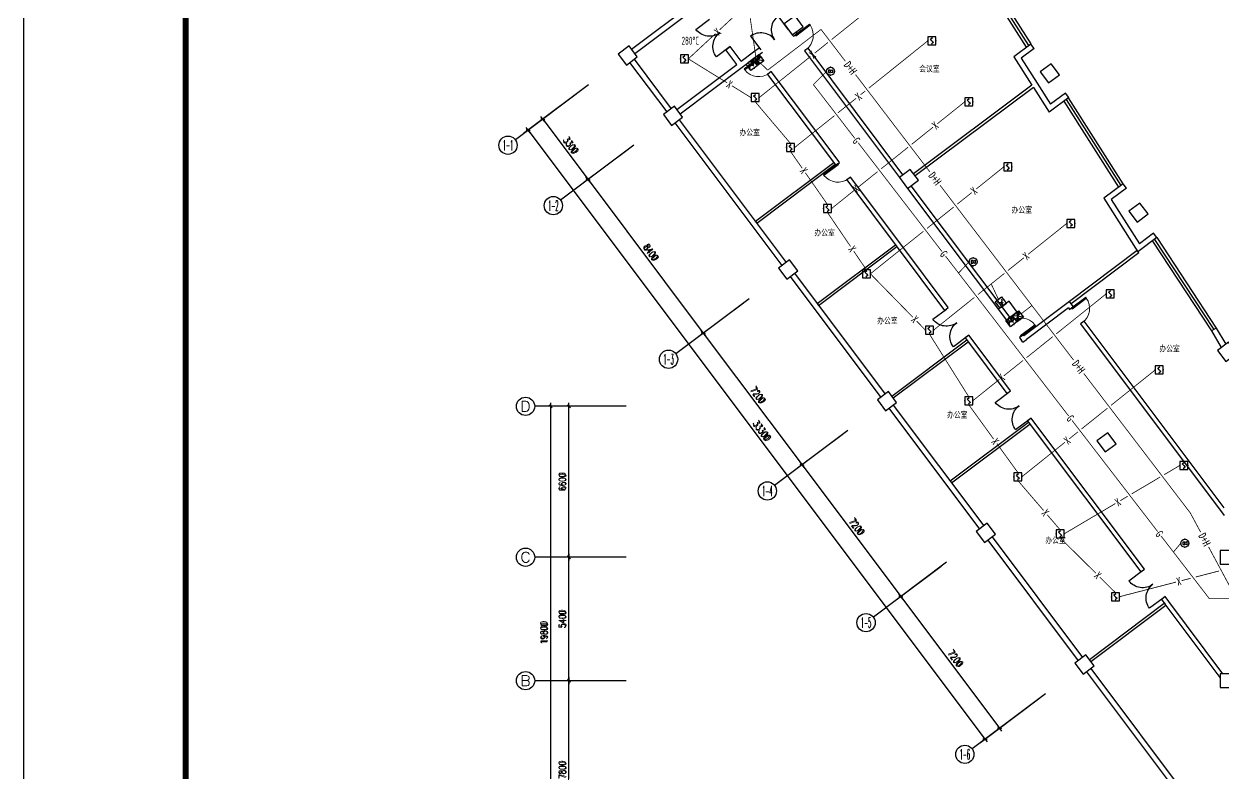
# Model space of a CAD drawing. Extents: x -149393 to 1177518, y -366685 to 296590.
# Drawn here: x 607049 to 659492, y -158265 to -125504 of the extents above; entities that cross this region are included whole.
import ezdxf
from ezdxf.enums import TextEntityAlignment as Align

# ---------------------------------------------------------------- set-up
doc = ezdxf.new("R2010")
doc.units = 0
doc.header["$LTSCALE"] = 1000
doc.header["$MEASUREMENT"] = 0
doc.linetypes.add('常规', pattern=[20, 10, 0, 10])
doc.layers.get('0').update_dxf_attribs({"linetype": 'CONTINUOUS'})
doc.layers.get('Defpoints').update_dxf_attribs({"linetype": 'CONTINUOUS'})
for name, color, linetype in [('AXIS', 3, 'CONTINUOUS'), ('AXIS_TEXT', 7, 'CONTINUOUS'), ('COLUMN', 9, 'CONTINUOUS'), ('EQUIP-消防', 3, 'CONTINUOUS'), ('PUB_TITLE', 253, 'CONTINUOUS'), ('SIG_TEXT', 7, 'CONTINUOUS'), ('TEL_TEXT', 7, 'CONTINUOUS'), ('TH_TEXT', 7, 'CONTINUOUS'), ('WALL', 9, 'CONTINUOUS'), ('WALL-MOVE', 6, 'CONTINUOUS'), ('WINDOW', 4, 'CONTINUOUS'), ('WIRE-消防', 3, '常规'), ('WIRE-消防电源', 2, 'TG_D')]:
    doc.layers.add(name, color=color, linetype=linetype)
doc.styles.add('_TCH_AXIS', font='COMPLEX', dxfattribs={"bigfont": 'GBCBIG'})
doc.styles.add('_TCH_DIM_T3', font='SIMPLEX', dxfattribs={"width": 0.705882, "bigfont": 'GBCBIG'})
doc.styles.add('_TEL_DIM', font='', dxfattribs={"width": 0.8, "height": 3.5})
doc.styles.add('COMPLEX', font='COMPLEX')
doc.styles.add('DIM_FONT', font='SIMPLEX.shx', dxfattribs={"width": 0.8})
doc.styles.get("Standard").update_dxf_attribs({"font": 'gbenor.shx', "bigfont": 'gbcbig.shx'})
doc.styles.add('TG_LINETYPE', font='SIMPLEX', dxfattribs={"width": 0.8, "height": 3, "bigfont": 'HZTXT'})
doc.styles.get('_TEL_DIM').set_extended_font_data('SimSun')
doc.linetypes.add('TG_D', pattern='A,2,-0.3,["D",TG_LINETYPE,S=0.1,R=0,X=-0.23,Y=-0.15],0', length=2.3)
doc.dimstyles.new('_TCH_ARCH&&100', dxfattribs={"dimtxt": 297.5, "dimasz": 100, "dimexe": 250, "dimexo": 300, "dimgap": 126.25, "dimtad": 1, "dimdec": 0, "dimzin": 0, "dimdsep": 46, "dimtxsty": '_TCH_DIM_T3', "dimblk": 'ARCHTICK', "dimcen": 0.09, "dimclrt": 7, "dimazin": 2, "dimtfac": 1, "dimtdec": 0, "dimtix": 1, "dimtmove": 2, "dimatfit": 3, "dimfxl": 1, "dimtolj": 1, "dimtzin": 0, "dimarcsym": 0})
doc.dimstyles.new('DIMN', dxfattribs={"dimtxt": 300, "dimasz": 1, "dimexe": 250, "dimexo": 300, "dimgap": 150, "dimtad": 1, "dimdec": 0, "dimdsep": 46, "dimtxsty": 'DIM_FONT', "dimblk": '_DIMX', "dimcen": 2.5, "dimclrt": 7, "dimadec": 0, "dimazin": 0, "dimtfac": 1, "dimtdec": 0, "dimtix": 1, "dimtmove": 2, "dimatfit": 3, "dimldrblk": '_DIMX', "dimfxl": 1, "dimtolj": 1, "dimarcsym": 0})

# ---------------------------------------------------------------- blocks, each defined once
blk = doc.blocks.new('$equip_U$00000103(cyc-PC)')
for p, q in [((0.5, 0.5), (-0.5, 0.5)), ((-0.5, 0.5), (-0.5, -0.5)), ((-0.2, 0.2), (0.05, 0.4)), ((0, 0), (-0.2, 0.2)), ((0, 0), (0.2, -0.2)), ((0.5, -0.5), (0.5, 0.5)), ((-0.5, -0.5), (0.5, -0.5)), ((0.2, -0.2), (-0.05, -0.4))]:
    blk.add_line(p, q)
for p in [(-0.5, 0), (0, 0.5), (0.5, 0), (0, -0.5)]:
    blk.add_point(p)
at = {"color": 7, "style": '_TEL_DIM', "flags": 1}
blk.add_attdef('A', text='', height=0.00002, dxfattribs=at).set_placement((0, 0), align=Align.MIDDLE_CENTER)
blk = doc.blocks.new('$equip_U$00000105(cyc-PC)')
for p, q in [((0.5, 1), (-0.5, 1)), ((-0.5, 1), (-0.5, 0)), ((-0.5, 0), (0.5, 0)), ((-0.17, 0.5), (-0.17, 0.15)), ((0.5, 0), (0.5, 1))]:
    blk.add_line(p, q)
for radius in [0.226, 0.113]:
    blk.add_circle((0.23, 0.36), radius)
blk.add_arc((-0.17, 0.8), 0.3, 180, 0)
for p in [(-0.5, 0.5), (0, 1), (0, 0), (0.5, 0.5)]:
    blk.add_point(p)
at = {"color": 7, "style": '_TEL_DIM', "flags": 1}
blk.add_attdef('A', text='', height=0.00002, dxfattribs=at).set_placement((0, 0), align=Align.MIDDLE_CENTER)
blk = doc.blocks.new('$equip_U$00000107(cyc-PC)')
for p, q in [((-0.5, 1), (-0.5, 0)), ((0.5, 1), (-0.5, 0)), ((0.5, 1), (-0.5, 1)), ((-0.5, 0), (0.5, 0)), ((-0.27, 0.87, 0), (-0.42, 0.87, 0)), ((-0.42, 0.87, 0), (-0.42, 0.57, 0)), ((-0.42, 0.57, 0), (-0.27, 0.57, 0)), ((-0.27, 0.82, 0), (-0.07, 0.92, 0)), ((-0.27, 0.57, 0), (-0.27, 0.87, 0)), ((-0.07, 0.52, 0), (-0.27, 0.62, 0)), ((-0.07, 0.92, 0), (-0.07, 0.52, 0)), ((0.11, 0.16), (0.34, 0.4)), ((0.11, 0.4), (0.34, 0.16)), ((0.5, 0), (0.5, 1))]:
    blk.add_line(p, q)
blk.add_circle((0.22, 0.28), 0.169)
for p in [(-0.5, 0.5), (0, 1), (0, 0), (0.5, 0.5)]:
    blk.add_point(p)
at = {"color": 7, "style": '_TEL_DIM', "flags": 1}
blk.add_attdef('A', text='', height=0.00002, dxfattribs=at).set_placement((0, 0), align=Align.MIDDLE_CENTER)
blk = doc.blocks.new('$equip$00001635')
for p, q in [((-0.01, -0.35, 0), (-0.26, -0.35, 0)), ((-0.26, -0.35, 0), (-0.26, -0.65, 0)), ((-0.26, -0.65, 0), (-0.01, -0.65, 0)), ((-0.01, -0.4, 0), (0.24, -0.3, 0)), ((-0.01, -0.65, 0), (-0.01, -0.35, 0)), ((0.24, -0.7, 0), (-0.01, -0.6, 0)), ((0.24, -0.3, 0), (0.24, -0.7, 0))]:
    blk.add_line(p, q)
blk.add_circle((0, -0.5), 0.5)
at = {"flags": 9}
blk.add_attdef('A', (0, 0), '', height=0.00002, dxfattribs=at)
blk.add_attdef('B', text='', height=0.4, dxfattribs=at).set_placement((0.85, -0.68), align=Align.MIDDLE_CENTER)
blk = doc.blocks.new('$equip_U$00000115(cyc-PC)')
for p in [(0.01, 0.5, 0), (-0.49, 0, 0), (0.01, -0.5, 0), (0.51, 0, 0)]:
    blk.add_point(p)
blk.add_blockref('$equip$00001635', (0.01, 0.5, 0))
at = {"color": 7, "style": '_TEL_DIM', "flags": 1}
blk.add_attdef('A', text='', height=0.00002, dxfattribs=at).set_placement((0, 0), align=Align.MIDDLE_CENTER)
blk = doc.blocks.new('$equip_U$00000302(cyc-PC)')
for p, q in [((0.5, 0.5), (-0.5, 0.5)), ((-0.5, 0.5), (-0.5, -0.5)), ((0, 0), (0, -0.35)), ((0.5, -0.5), (0.5, 0.5)), ((-0.5, -0.5), (0.5, -0.5)), ((-0.22, -0.17), (0.22, -0.17))]:
    blk.add_line(p, q)
blk.add_arc((0, 0.3), 0.3, 180, 0)
for p in [(-0.5, 0), (0, 0.5), (0.5, 0), (0, -0.5)]:
    blk.add_point(p)
at = {"color": 7, "style": '_TEL_DIM', "flags": 1}
blk.add_attdef('A', text='', height=0.00002, dxfattribs=at).set_placement((0, 0), align=Align.MIDDLE_CENTER)
blk = doc.blocks.new('_DIMX')
blk.add_line((-150, 0), (150, 0))
at = {"const_width": 50}
blk.add_lwpolyline([(-70, -70), (70, 70)], dxfattribs=at)
blk = doc.blocks.new('_ArchTick')
at = {"color": 0, "linetype": 'ByBlock', "const_width": 0.4}
blk.add_lwpolyline([(-0.5, -0.5), (0.5, 0.5)], dxfattribs=at)
blk = doc.blocks.new('*D1195')
at = {"layer": 'AXIS', "color": 0, "lineweight": -2, "transparency": 16777216}
for p, q in [((638521, -137708), (636561, -139178)), ((636761, -139028), (641081, -144788)), ((642841, -143468), (640881, -144938))]:
    blk.add_line(p, q, dxfattribs=at)
at = {"layer": 'Defpoints', "color": 0, "transparency": 16777216}
for p in [(638761, -137528), (643081, -143288), (641081, -144788)]:
    blk.add_point(p, dxfattribs=at)
at = {"layer": 'AXIS', "color": 0, "lineweight": -2, "transparency": 16777216, "xscale": 100, "yscale": 100, "zscale": 100}
for p, rotation in [((636761, -139028), 126.8700000000002), ((641081, -144788), 306.8700000000002)]:
    blk.add_blockref('_ArchTick', p, dxfattribs=dict(at, rotation=rotation))
at = {"layer": 'AXIS', "color": 7, "transparency": 16777216, "insert": (639141, -141743), "char_height": 297.5, "attachment_point": 5, "rotation": 306.87, "style": '_TCH_DIM_T3'}
blk.add_mtext('\\A1;7200', dxfattribs=at)
blk = doc.blocks.new('*D1196')
at = {"layer": 'AXIS', "color": 0, "lineweight": -2, "transparency": 16777216}
for p, q in [((647161, -149228), (645201, -150698)), ((645401, -150548), (649721, -156308)), ((651481, -154988), (649521, -156458))]:
    blk.add_line(p, q, dxfattribs=at)
at = {"layer": 'Defpoints', "color": 0, "transparency": 16777216}
for p in [(647401, -149048), (651721, -154808), (649721, -156308)]:
    blk.add_point(p, dxfattribs=at)
at = {"layer": 'AXIS', "color": 0, "lineweight": -2, "transparency": 16777216, "xscale": 100, "yscale": 100, "zscale": 100}
for p, rotation in [((645401, -150548), 126.870000000002), ((649721, -156308), 306.870000000002)]:
    blk.add_blockref('_ArchTick', p, dxfattribs=dict(at, rotation=rotation))
at = {"layer": 'AXIS', "color": 7, "transparency": 16777216, "insert": (647781, -153263), "char_height": 297.5, "attachment_point": 5, "rotation": 306.87, "style": '_TCH_DIM_T3'}
blk.add_mtext('\\A1;7200', dxfattribs=at)
blk = doc.blocks.new('*D1197')
at = {"layer": 'AXIS', "color": 0, "lineweight": -2, "transparency": 16777216}
for p, q in [((631501, -128348), (628901, -130298)), ((629101, -130148), (649081, -156788)), ((651481, -154988), (648881, -156938))]:
    blk.add_line(p, q, dxfattribs=at)
at = {"layer": 'Defpoints', "color": 0, "transparency": 16777216}
for p in [(631741, -128168), (651721, -154808), (649081, -156788)]:
    blk.add_point(p, dxfattribs=at)
at = {"layer": 'AXIS', "color": 0, "lineweight": -2, "transparency": 16777216, "xscale": 100, "yscale": 100, "zscale": 100}
for p, rotation in [((629101, -130148), 126.870000000001), ((649081, -156788), 306.870000000001)]:
    blk.add_blockref('_ArchTick', p, dxfattribs=dict(at, rotation=rotation))
at = {"layer": 'AXIS', "color": 7, "transparency": 16777216, "insert": (639311, -143303), "char_height": 297.5, "attachment_point": 5, "rotation": 306.87, "style": '_TCH_DIM_T3'}
blk.add_mtext('\\A1;33300', dxfattribs=at)
blk = doc.blocks.new('*D1198')
at = {"layer": 'AXIS', "color": 0, "lineweight": -2, "transparency": 16777216}
for p, q in [((642841, -143468), (640881, -144938)), ((641081, -144788), (645401, -150548)), ((647161, -149228), (645201, -150698))]:
    blk.add_line(p, q, dxfattribs=at)
at = {"layer": 'Defpoints', "color": 0, "transparency": 16777216}
for p in [(643081, -143288), (647401, -149048), (645401, -150548)]:
    blk.add_point(p, dxfattribs=at)
at = {"layer": 'AXIS', "color": 0, "lineweight": -2, "transparency": 16777216, "xscale": 100, "yscale": 100, "zscale": 100}
for p, rotation in [((641081, -144788), 126.8700000000002), ((645401, -150548), 306.8700000000002)]:
    blk.add_blockref('_ArchTick', p, dxfattribs=dict(at, rotation=rotation))
at = {"layer": 'AXIS', "color": 7, "transparency": 16777216, "insert": (643461, -147503), "char_height": 297.5, "attachment_point": 5, "rotation": 306.87, "style": '_TCH_DIM_T3'}
blk.add_mtext('\\A1;7200', dxfattribs=at)
blk = doc.blocks.new('*D1199')
at = {"layer": 'AXIS', "color": 0, "lineweight": -2, "transparency": 16777216}
for p, q in [((633481, -130988), (631521, -132458)), ((631721, -132308), (636761, -139028)), ((638521, -137708), (636561, -139178))]:
    blk.add_line(p, q, dxfattribs=at)
at = {"layer": 'Defpoints', "color": 0, "transparency": 16777216}
for p in [(633721, -130808), (638761, -137528), (636761, -139028)]:
    blk.add_point(p, dxfattribs=at)
at = {"layer": 'AXIS', "color": 0, "lineweight": -2, "transparency": 16777216, "xscale": 100, "yscale": 100, "zscale": 100}
for p, rotation in [((631721, -132308), 126.8700000000009), ((636761, -139028), 306.8700000000009)]:
    blk.add_blockref('_ArchTick', p, dxfattribs=dict(at, rotation=rotation))
at = {"layer": 'AXIS', "color": 7, "transparency": 16777216, "insert": (634461, -135503), "char_height": 297.5, "attachment_point": 5, "rotation": 306.87, "style": '_TCH_DIM_T3'}
blk.add_mtext('\\A1;8400', dxfattribs=at)
blk = doc.blocks.new('*D1200')
at = {"layer": 'AXIS', "color": 0, "lineweight": -2, "transparency": 16777216}
for p, q in [((631501, -128348), (629541, -129818)), ((629741, -129668), (631721, -132308)), ((633481, -130988), (631521, -132458))]:
    blk.add_line(p, q, dxfattribs=at)
at = {"layer": 'Defpoints', "color": 0, "transparency": 16777216}
for p in [(631741, -128168), (633721, -130808), (631721, -132308)]:
    blk.add_point(p, dxfattribs=at)
at = {"layer": 'AXIS', "color": 0, "lineweight": -2, "transparency": 16777216, "xscale": 100, "yscale": 100, "zscale": 100}
for p, rotation in [((629741, -129668), 126.8700000000016), ((631721, -132308), 306.8700000000015)]:
    blk.add_blockref('_ArchTick', p, dxfattribs=dict(at, rotation=rotation))
at = {"layer": 'AXIS', "color": 7, "transparency": 16777216, "insert": (630951, -130823), "char_height": 297.5, "attachment_point": 5, "rotation": 306.87, "style": '_TCH_DIM_T3'}
blk.add_mtext('\\A1;3300', dxfattribs=at)
blk = doc.blocks.new('*D1206')
at = {"layer": 'AXIS', "color": 0, "lineweight": -2, "transparency": 16777216}
for p, q in [((633086, -154227), (630636, -154227)), ((630886, -162027), (630886, -154227)), ((633086, -162027), (630636, -162027))]:
    blk.add_line(p, q, dxfattribs=at)
at = {"layer": 'Defpoints', "color": 0, "transparency": 16777216}
for p in [(630886, -154227), (633386, -154227), (633386, -162027)]:
    blk.add_point(p, dxfattribs=at)
at = {"layer": 'AXIS', "color": 0, "lineweight": -2, "transparency": 16777216, "xscale": 100, "yscale": 100, "zscale": 100}
for p, rotation in [((630886, -154227), 90), ((630886, -162027), 270)]:
    blk.add_blockref('_ArchTick', p, dxfattribs=dict(at, rotation=rotation))
at = {"layer": 'AXIS', "color": 7, "transparency": 16777216, "insert": (630611, -158127), "char_height": 297.5, "attachment_point": 5, "rotation": 90, "style": '_TCH_DIM_T3'}
blk.add_mtext('\\A1;7800', dxfattribs=at)
blk = doc.blocks.new('*D1207')
at = {"layer": 'AXIS', "color": 0, "lineweight": -2, "transparency": 16777216}
for p, q in [((632786, -142227), (629836, -142227)), ((630086, -162027), (630086, -142227)), ((632786, -162027), (629836, -162027))]:
    blk.add_line(p, q, dxfattribs=at)
at = {"layer": 'Defpoints', "color": 0, "transparency": 16777216}
for p in [(630086, -142227), (633086, -142227), (633086, -162027)]:
    blk.add_point(p, dxfattribs=at)
at = {"layer": 'AXIS', "color": 0, "lineweight": -2, "transparency": 16777216, "xscale": 100, "yscale": 100, "zscale": 100}
for p, rotation in [((630086, -142227), 90), ((630086, -162027), 270)]:
    blk.add_blockref('_ArchTick', p, dxfattribs=dict(at, rotation=rotation))
at = {"layer": 'AXIS', "color": 7, "transparency": 16777216, "insert": (629811, -152127), "char_height": 297.5, "attachment_point": 5, "rotation": 90, "style": '_TCH_DIM_T3'}
blk.add_mtext('\\A1;19800', dxfattribs=at)
blk = doc.blocks.new('*D1208')
at = {"layer": 'AXIS', "color": 0, "lineweight": -2, "transparency": 16777216}
for p, q in [((633086, -148827), (630636, -148827)), ((630886, -154227), (630886, -148827)), ((633086, -154227), (630636, -154227))]:
    blk.add_line(p, q, dxfattribs=at)
at = {"layer": 'Defpoints', "color": 0, "transparency": 16777216}
for p in [(630886, -148827), (633386, -148827), (633386, -154227)]:
    blk.add_point(p, dxfattribs=at)
at = {"layer": 'AXIS', "color": 0, "lineweight": -2, "transparency": 16777216, "xscale": 100, "yscale": 100, "zscale": 100}
for p, rotation in [((630886, -148827), 90), ((630886, -154227), 270)]:
    blk.add_blockref('_ArchTick', p, dxfattribs=dict(at, rotation=rotation))
at = {"layer": 'AXIS', "color": 7, "transparency": 16777216, "insert": (630611, -151527), "char_height": 297.5, "attachment_point": 5, "rotation": 90, "style": '_TCH_DIM_T3'}
blk.add_mtext('\\A1;5400', dxfattribs=at)
blk = doc.blocks.new('*D1209')
at = {"layer": 'AXIS', "color": 0, "lineweight": -2, "transparency": 16777216}
for p, q in [((633086, -142227), (630636, -142227)), ((630886, -148827), (630886, -142227)), ((633086, -148827), (630636, -148827))]:
    blk.add_line(p, q, dxfattribs=at)
at = {"layer": 'Defpoints', "color": 0, "transparency": 16777216}
for p in [(630886, -142227), (633386, -142227), (633386, -148827)]:
    blk.add_point(p, dxfattribs=at)
at = {"layer": 'AXIS', "color": 0, "lineweight": -2, "transparency": 16777216, "xscale": 100, "yscale": 100, "zscale": 100}
for p, rotation in [((630886, -142227), 90), ((630886, -148827), 270)]:
    blk.add_blockref('_ArchTick', p, dxfattribs=dict(at, rotation=rotation))
at = {"layer": 'AXIS', "color": 7, "transparency": 16777216, "insert": (630611, -145527), "char_height": 297.5, "attachment_point": 5, "rotation": 90, "style": '_TCH_DIM_T3'}
blk.add_mtext('\\A1;6600', dxfattribs=at)
blk = doc.blocks.new('_FZHK')
blk.add_lwpolyline([(-0.5, -0.5), (0.5, -0.5), (0.5, 0.5), (-0.5, 0.5)], close=True)
blk = doc.blocks.new('_AXISO')
blk.add_circle((0, 0), 0.5)
at = {"layer": 'AXIS_TEXT', "style": 'COMPLEX', "width": 1.041667}
blk.add_attdef('A', text='', height=0.56, dxfattribs=at).set_placement((-0.25, -0.28), (0.25, -0.28), align=Align.FIT)
blk = doc.blocks.new('$DorLib2D$00000001')
for p, q in [((0.45, 0.975), (0.5, 0.975)), ((0.45, 0), (0.45, 0.975)), ((0.5, 0), (0.5, 0.975)), ((0.5, 0), (0.45, 0))]:
    blk.add_line(p, q)
at = {"lineweight": 13}
blk.add_arc((0.475, 0), 0.975, 91.46928, 180, dxfattribs=at)

msp = doc.modelspace()

# ---------------------------------------------------------------- linework, layer by layer
at = {"color": 59}
for p, q in [((650999.2, -126446.9), (647949.8, -121654.5)), ((651095.5, -126374.7), (648051, -121590.1)), ((650902.9, -126519.1), (647848.5, -121718.9)), ((654937.3, -132635.1), (652543.7, -128874.3)), ((655034.3, -132563.9), (652640.6, -128803.1)), ((655124.3, -132497.7), (652737.5, -128731.8)), ((656401.1, -134997.2), (658991.2, -138927.1)), ((656497.6, -134925.7), (659094.7, -138866)), ((656599.5, -134850.1), (659193, -138807.9))]:
    msp.add_line(p, q, dxfattribs=at)
at = {"layer": 'AXIS'}
for p, q in [((631740.6, -128167.8), (628540.6, -130567.8)), ((633720.6, -130807.8), (630520.6, -133207.8)), ((633720.6, -130807.8), (630520.6, -133207.8)), ((638760.6, -137527.8), (635560.6, -139927.8)), ((633385.8, -142226.7), (629385.8, -142226.7)), ((643080.6, -143287.8), (639880.6, -145687.8)), ((633385.8, -148826.7), (629385.8, -148826.7)), ((633385.8, -148826.7), (629385.8, -148826.7)), ((647400.6, -149047.7), (644200.7, -151447.8)), ((633385.8, -154226.7), (629385.8, -154226.7)), ((633385.8, -154226.7), (629385.8, -154226.7)), ((651720.7, -154807.7), (648520.7, -157207.7))]:
    msp.add_line(p, q, dxfattribs=at)
for centre in [(628220.6, -130807.8), (630200.6, -133447.8), (635240.6, -140167.8), (628985.8, -142226.7), (639560.6, -145927.8), (628985.8, -148826.7), (628985.8, -154226.7)]:
    msp.add_circle(centre, 400, dxfattribs=at)
at = {"layer": 'PUB_TITLE'}
msp.add_lwpolyline([(607049.5, -102676.1), (725849.5, -102676.1), (725849.5, -186684.6), (607049.5, -186684.6)], close=True, dxfattribs=at)
at = {"layer": 'PUB_TITLE', "const_width": 270.7}
msp.add_lwpolyline([(614120.9, -104090.4), (724435.2, -104090.4), (724435.2, -185270.4), (614120.9, -185270.4), (614120.9, -104090.4)], close=True, dxfattribs=at)
at = {"layer": 'WALL', "color": 59}
for p, q in [((633623.1, -126605.9), (636339.9, -124568.3)), ((633767.1, -126797.9), (636387.9, -124832.3)), ((651088.1, -126380.2), (650345, -126937.5)), ((651232.1, -126572.2), (651088.1, -126380.2)), ((637740, -126635.1), (637932, -126491.1)), ((638223.9, -127280.3), (637740, -126635.1)), ((638415.9, -127136.3), (637932, -126491.1)), ((638415.9, -127136.3), (638963.1, -126725.9)), ((638963.1, -126725.9), (639203.1, -126545.9)), ((639107.1, -126917.9), (639347.1, -126737.9)), ((651232.1, -126572.2), (650666.8, -126996.2)), ((633539.1, -127193.9), (635159.1, -129353.9)), ((633731.1, -127049.9), (635351.1, -129209.9)), ((635603.1, -129245.9), (638223.9, -127280.3)), ((635747.1, -129437.9), (638463.9, -127400.3)), ((638463.9, -127400.3), (639107.1, -126917.9)), ((650345, -126937.5), (651131.9, -128174.3)), ((650666.8, -126996.2), (651361.7, -128088.4)), ((651131.9, -128174.3), (645959.1, -132053.9)), ((651196.5, -128275.8), (646031.1, -132149.9)), ((651196.5, -128275.8), (651885.2, -129358.1)), ((651361.7, -128088.4), (651949.9, -129012.8)), ((652744, -128727.1), (651885.2, -129358.1)), ((652601.9, -128533.7), (651949.9, -129012.8)), ((652744, -128727.1), (652601.9, -128533.7)), ((635519.1, -129833.9), (640199.2, -136073.9)), ((635711.1, -129689.9), (640391.2, -135929.9)), ((655124.3, -132497.7), (654278.4, -133119.3)), ((655266.4, -132691.1), (655124.3, -132497.7)), ((654278.4, -133119.3), (655770.7, -135464.6)), ((655266.4, -132691.1), (654601.3, -133179.8)), ((654601.3, -133179.8), (655834.8, -135118.3)), ((656456.6, -134657.3), (655834.8, -135118.3)), ((656599.5, -134850.1), (656456.6, -134657.3)), ((656599.5, -134850.1), (655770.7, -135464.6)), ((655734.6, -135416.6), (652775.1, -137641.9)), ((655806.7, -135512.5), (652847.2, -137737.8)), ((655806.7, -135512.5), (655734.6, -135416.6)), ((640559.2, -136553.9), (644519.2, -141833.9)), ((640751.2, -136409.9), (644711.2, -141689.9)), ((652847.2, -137737.8), (652775.1, -137641.9)), ((659193, -138807.9), (658986.4, -138930)), ((658986.4, -138930), (659417.7, -139659.9)), ((659193, -138807.9), (659610.8, -139515.1)), ((644879.2, -142313.9), (648839.2, -147593.8)), ((645071.2, -142169.9), (649031.2, -147449.8)), ((649199.2, -148073.8), (653159.2, -153353.8)), ((649391.2, -147929.8), (653351.2, -153209.8)), ((653519.2, -153833.8), (657908.9, -159686.7)), ((653711.2, -153689.8), (658118.9, -159566.7))]:
    msp.add_line(p, q, dxfattribs=at)
at = {"layer": 'WALL'}
for p, q in [((640861.9, -125924.2), (640815.1, -125861.9)), ((640655.1, -125981.9), (640701.9, -126044.2)), ((640701.9, -126044.2), (640861.9, -125924.2)), ((639255.6, -126949.2), (639187.1, -126857.9)), ((641341.9, -126564.2), (641181.9, -126684.2)), ((641181.9, -126684.2), (645335.1, -132221.9)), ((645495.1, -132101.9), (641341.9, -126564.2)), ((639027.1, -126977.9), (639095.6, -127069.2)), ((639095.6, -127069.2), (639255.6, -126949.2)), ((639735.6, -127589.2), (639575.6, -127709.2)), ((639575.6, -127709.2), (642495.1, -131601.9)), ((642655.1, -131481.9), (639735.6, -127589.2)), ((642495.1, -131601.9), (642559.3, -131687.4)), ((642559.3, -131687.4), (642719.3, -131567.4)), ((642719.3, -131567.4), (642655.1, -131481.9)), ((643199.3, -132207.4), (643039.3, -132327.4)), ((643039.3, -132327.4), (645195.2, -135201.9)), ((645355.2, -135081.9), (643199.3, -132207.4)), ((650265.4, -138462.1), (645855.1, -132581.9)), ((645695.1, -132701.9), (650105.4, -138582.1)), ((645195.2, -135201.9), (647317, -138030.9)), ((647477, -137910.9), (645355.2, -135081.9)), ((647317, -138030.9), (647477, -137910.9)), ((652775.2, -137641.8), (650775.2, -139141.8)), ((652735.2, -137921.8), (650895.2, -139301.8)), ((652735.2, -137921.8), (652783.2, -137985.8)), ((652943.2, -137865.8), (652775.2, -137641.8)), ((652783.2, -137985.8), (652943.2, -137865.8)), ((650105.4, -138582.1), (650265.4, -138462.1)), ((653423.2, -138505.8), (653263.2, -138625.8)), ((653263.2, -138625.8), (659543.9, -147000.1)), ((659543.9, -146666.7), (653423.2, -138505.8)), ((648377, -139110.9), (648217, -139230.9)), ((648217, -139230.9), (648315.2, -139361.8)), ((648315.2, -139361.8), (650042.8, -141665.4)), ((648475.2, -139241.8), (648377, -139110.9)), ((650202.8, -141545.4), (648475.2, -139241.8)), ((650745.4, -139102.1), (650585.4, -139222.1)), ((650585.4, -139222.1), (650675.2, -139341.8)), ((650735.2, -139421.8), (650675.2, -139341.8)), ((650735.2, -139421.8), (650895.2, -139301.8)), ((650775.2, -139141.8), (650745.4, -139102.1)), ((650895.2, -139301.8), (650895.2, -139301.8)), ((650042.8, -141665.4), (650202.8, -141545.4)), ((651102.8, -142745.4), (650942.8, -142865.4)), ((650942.8, -142865.4), (651015.2, -142961.8)), ((651015.2, -142961.8), (655896.6, -149470.4)), ((651175.2, -142841.8), (651102.8, -142745.4)), ((656056.6, -149350.4), (651175.2, -142841.8)), ((655896.6, -149470.4), (656056.6, -149350.4)), ((656956.6, -150550.4), (656796.6, -150670.4)), ((656796.6, -150670.4), (656955.2, -150881.8)), ((659363.9, -154093.4), (656955.2, -150881.8)), ((657115.2, -150761.8), (656956.6, -150550.4)), ((659488.9, -153926.7), (657115.2, -150761.8))]:
    msp.add_line(p, q, dxfattribs=at)
at = {"layer": 'WALL-MOVE', "color": 59}
for p, q in [((639041.1, -134129.9), (642465.1, -131561.9)), ((639101.1, -134209.9), (642525.1, -131641.9)), ((639041.1, -134129.9), (639101.1, -134209.9)), ((641741.2, -137729.9), (645165.2, -135161.9)), ((641801.2, -137809.9), (645225.2, -135241.9)), ((641741.2, -137729.9), (641801.2, -137809.9)), ((645005.2, -141781.9), (648285.2, -139321.8)), ((645065.2, -141861.9), (648345.2, -139401.8)), ((647561.2, -145489.9), (650985.2, -142921.8)), ((647621.2, -145569.9), (651045.2, -143001.8)), ((647561.2, -145489.9), (647621.2, -145569.9)), ((653645.2, -153301.8), (656925.2, -150841.8)), ((653705.2, -153381.8), (656985.2, -150921.8))]:
    msp.add_line(p, q, dxfattribs=at)
at = {"layer": 'WINDOW', "color": 59, "extrusion": (0, 0, -1)}
msp.add_lwpolyline([(-637932, -126491.1), (-637332, -126941.1, 0.4142136), (-637482, -125891.1, 0.4142136), (-636432, -125741.1), (-637032, -125291.1)], format="xyb", dxfattribs=at)
at = {"layer": 'WINDOW', "color": 59, "extrusion": (9.87497e-17, 7.24231e-17, -1)}
msp.add_lwpolyline([(-640484.7, -125754.8), (-640041.1, -125150, -0.4142136), (-639879.9, -126198.3, -0.4142136), (-638831.5, -126037.1), (-639275.1, -126641.9)], format="xyb", dxfattribs=at)
at = {"layer": 'WINDOW', "color": 59}
for points in [[(648297, -139170.9), (647697, -139620.9, -0.4142136), (647847, -138570.9, -0.4142136), (646797, -138420.9), (647397, -137970.9)], [(651022.8, -142805.4), (650422.8, -143255.4, -0.4142136), (650572.8, -142205.4, -0.4142136), (649522.8, -142055.4), (650122.8, -141605.4)], [(656876.6, -150610.4), (656276.6, -151060.4, -0.4142136), (656426.6, -150010.4, -0.4142136), (655376.6, -149860.4), (655976.6, -149410.4)]]:
    msp.add_lwpolyline(points, format="xyb", dxfattribs=at)
at = {"layer": 'WIRE-消防', "linetype": '常规', "const_width": 35}
for points in [[(642374.2, -126184.7), (645033.9, -124053.9)], [(637473, -125760.4), (638287.3, -125003.6)], [(636107.6, -127029.4), (637294.1, -125926.7)], [(641635.4, -126776.6), (642218.1, -126309.8)], [(646586.6, -126237.4), (643998.1, -128311.2)], [(636107.6, -127029.4), (637804.2, -128078.5)], [(639201.9, -128726.3), (641444.8, -126929.3)], [(638012, -128206.9), (638851.9, -128726.3)], [(643842, -128436.2), (643637.9, -128599.8)], [(639026.9, -128901.3), (640579.6, -130734.8)], [(643447.3, -128752.5), (642652.4, -129389.3)], [(648200.6, -128904.7), (646999, -129867.4)], [(642496.3, -129514.4), (640754.6, -130909.8)], [(646808.4, -130020.1), (645874.6, -130768.2)], [(640579.6, -131084.8), (641087, -131813.3)], [(645718.5, -130893.3), (644538.9, -131838.4)], [(641226.6, -132013.7), (642193.7, -133402.1)], [(644382.7, -131963.5), (643540.8, -132638)], [(649901, -131757.3), (648695.5, -132723.1)], [(643350.2, -132790.7), (642368.7, -133577.1)], [(648504.9, -132875.9), (647871.7, -133383.2)], [(647715.5, -133508.3), (646546.5, -134444.8)], [(642193.7, -133752.1), (643205.2, -135240.8)], [(650971.2, -135577.4), (652661.1, -134223.5)], [(646390.4, -134569.9), (644069.1, -136429.7)], [(643342.4, -135442.8), (643894.1, -136254.7)], [(650087.9, -136285.1), (650780.6, -135730.1)], [(644069.1, -136429.7), (645926.3, -138330.2)], [(648774.5, -137337.4), (649931.8, -136410.2)], [(649669.7, -137547.6), (649353.1, -136873.8)], [(654378.7, -137310.5), (652202.5, -139054)], [(646829.2, -138895.9), (648618.4, -137462.4)], [(646097.1, -138504.9), (646479.2, -138895.9)], [(646654.2, -139070.9), (648371.7, -141807.9)], [(652046.4, -139179.1), (650900.3, -140097.2)], [(650744.2, -140222.3), (649902.8, -140896.4)], [(649712.2, -141049.2), (648546.7, -141982.9)], [(656531, -140632.4), (654593.4, -142184.7)], [(648371.7, -142157.9), (649459.3, -143659.7)], [(654437.3, -142309.8), (653304, -143217.8)], [(653147.9, -143342.9), (652767.8, -143647.3)], [(649602.6, -143857.5), (650524, -145129.8)], [(652577.2, -143800), (650699, -145304.8)], [(657597.2, -144814.6), (656911.7, -145220.2)], [(650524, -145479.8), (651643.7, -146783.7)], [(656738.3, -145322.8), (655492.9, -146059.6)], [(655319.5, -146162.2), (654995.2, -146354.1)], [(654785, -146478.5), (652544.6, -147804)], [(651802.8, -146969), (652369.6, -147629)], [(652369.6, -147979), (653930.3, -149526.7)], [(658291.9, -149693.3), (659313.6, -149429.2)], [(654103.7, -149698.7), (654789.4, -150378.7)], [(654964.4, -150553.7), (657441.2, -149913.3)], [(657677.7, -149852.1), (658081.3, -149747.8)]]:
    msp.add_lwpolyline(points, dxfattribs=at)
at = {"layer": 'WIRE-消防', "color": 0, "linetype": '常规', "const_width": 35}
for points in [[(639578.7, -127522.5), (641910.2, -125742)], [(641910.2, -125742), (642973.7, -127134.5)], [(639266.9, -127221.3), (639578.7, -127522.5)], [(643418.4, -127716.9), (646670, -131974.5)], [(647114.7, -132556.8), (652954.8, -140203.9)], [(650657.3, -138184.7), (651133.5, -137819.1)], [(653399.6, -140786.2), (658062.5, -146891.9)], [(658062.5, -146891.9), (658512.5, -147728.5)], [(658859.6, -148373.8), (659806.1, -150133.8)]]:
    msp.add_lwpolyline(points, dxfattribs=at)
at = {"layer": 'WIRE-消防', "color": 2, "linetype": '常规', "const_width": 35}
for points in [[(642155.5, -127573.8), (641575.6, -128155.2)], [(641575.6, -128155.2), (643384.9, -130504.2)], [(643534, -130697.7), (647201.4, -135458.9)], [(647350.4, -135652.4), (652741, -142650.7)], [(648387.4, -135906.9), (647924.8, -136398)], [(652890, -142844.2), (656632.7, -147703.2)], [(656781.7, -147896.7), (658897.1, -150643)], [(657644.6, -148215.8), (657322.5, -148598.7)], [(658897.1, -150643), (660830.2, -150643)]]:
    msp.add_lwpolyline(points, dxfattribs=at)
at = {"layer": 'WIRE-消防电源', "linetype": 'TG_D', "const_width": 35}
msp.add_lwpolyline([(638626.3, -123934.8), (639056.9, -126941.3)], dxfattribs=at)

# ---------------------------------------------------------------- block references
at = {"layer": 'AXIS'}
ref = msp.add_blockref('_AXISO', (643880.7, -151687.8), dxfattribs=dict(at, xscale=800, yscale=800, zscale=800))
ref.add_attrib('A', '1-5', dxfattribs={"layer": 'AXIS_TEXT', "height": 452.55, "style": '_TCH_AXIS', "width": 0.381818}).set_placement((643654.4, -151914), (644106.9, -151914), align=Align.FIT)
ref = msp.add_blockref('_AXISO', (648200.7, -157447.7), dxfattribs=dict(at, xscale=800, yscale=800, zscale=800))
ref.add_attrib('A', '1-6', dxfattribs={"layer": 'AXIS_TEXT', "height": 452.55, "style": '_TCH_AXIS', "width": 0.381818}).set_placement((647974.4, -157674), (648426.9, -157674), align=Align.FIT)
at = {"layer": 'COLUMN', "color": 59}
for p, xscale, yscale, zscale, rotation in [((640715.1, -125561.9), 599.9999999999445, 599.9999999999445, 599.9999999999445, 306.8699999999949), ((633455.1, -126881.9), 599.999999999962, 599.999999999962, 599.999999999962, 36.87000000000402), ((651914.7, -127662.2), 599.9999999999562, 599.9999999999562, 599.9999999999562, 306.869999999994), ((635435.1, -129521.9), 599.999999999962, 599.999999999962, 599.999999999962, 36.87000000000402), ((645755.1, -132281.9), 599.9999999999445, 599.9999999999445, 599.9999999999445, 306.8699999999949), ((655791.3, -133754.7), 599.9999999999562, 599.9999999999562, 599.9999999999562, 306.869999999994), ((640475.2, -136241.9), 600.0000000000464, 600.0000000000464, 600.0000000000464, 36.86999999999623), ((650075.2, -138041.8), 600.0000000000144, 600.0000000000144, 600.0000000000144, 306.8700000000038), ((659675.2, -139841.8), 600.0000000000464, 600.0000000000464, 600.0000000000464, 36.86999999999623), ((644795.2, -142001.9), 599.999999999962, 599.999999999962, 599.999999999962, 36.87000000000402), ((654395.2, -143801.8), 600.0000000000464, 600.0000000000464, 600.0000000000464, 216.8699999999962), ((649115.2, -147761.8), 599.999999999962, 599.999999999962, 599.999999999962, 36.87000000000402), ((653435.2, -153521.8), 600.000000000026, 600.000000000026, 600.000000000026, 306.8700000000029)]:
    msp.add_blockref('_FZHK', p, dxfattribs=dict(at, xscale=xscale, yscale=yscale, zscale=zscale, rotation=rotation))
at = {"layer": 'COLUMN', "color": 59, "xscale": 600, "yscale": 600, "zscale": 600}
for p in [(659663.9, -148826.7), (659663.9, -154226.7)]:
    msp.add_blockref('_FZHK', p, dxfattribs=at)
at = {"layer": 'EQUIP-消防', "xscale": 350, "yscale": 350, "zscale": 350}
for name, p in [('$equip_U$00000103(cyc-PC)', (646761.6, -126237.4)), ('$equip_U$00000103(cyc-PC)', (635932.6, -127029.4)), ('$equip_U$00000115(cyc-PC)', (642327, -127573.7)), ('$equip_U$00000103(cyc-PC)', (639026.9, -128726.3)), ('$equip_U$00000103(cyc-PC)', (648375.6, -128904.7)), ('$equip_U$00000103(cyc-PC)', (640579.6, -130909.8)), ('$equip_U$00000103(cyc-PC)', (650076, -131757.3)), ('$equip_U$00000103(cyc-PC)', (642193.7, -133577.1)), ('$equip_U$00000103(cyc-PC)', (652836.1, -134223.5)), ('$equip_U$00000115(cyc-PC)', (648558.9, -135906.9)), ('$equip_U$00000103(cyc-PC)', (643894.1, -136429.7)), ('$equip_U$00000103(cyc-PC)', (654553.7, -137310.5)), ('$equip_U$00000103(cyc-PC)', (646654.2, -138895.9)), ('$equip_U$00000103(cyc-PC)', (656706, -140632.4)), ('$equip_U$00000103(cyc-PC)', (648371.7, -141982.9)), ('$equip_U$00000103(cyc-PC)', (657772.2, -144814.6)), ('$equip_U$00000103(cyc-PC)', (650524, -145304.8)), ('$equip_U$00000103(cyc-PC)', (652369.6, -147804)), ('$equip_U$00000115(cyc-PC)', (657816.1, -148215.8)), ('$equip_U$00000103(cyc-PC)', (654789.4, -150553.7))]:
    msp.add_blockref(name, p, dxfattribs=at)
at = {"layer": 'EQUIP-消防', "zscale": 350}
for name, p, xscale, yscale, rotation in [('$equip_U$00000107(cyc-PC)', (639056.9, -126941.3), -349.9999999999722, 350.0000000000291, 216.8697156942507), ('$equip_U$00000105(cyc-PC)', (638772.6, -127154.5), -349.9999999999722, 350.0000000000291, 216.8697156942507), ('$equip_U$00000302(cyc-PC)', (649774.7, -137687.6), -350.0000000000347, 350.0000000000873, 36.86979492160387), ('$equip_U$00000105(cyc-PC)', (650128, -138362.9), -349.9999999999722, 350.0000000000582, 216.8697156942507), ('$equip_U$00000107(cyc-PC)', (650412.3, -138149.7), -349.9999999999722, 350.0000000000582, 216.8697156942507)]:
    msp.add_blockref(name, p, dxfattribs=dict(at, xscale=xscale, yscale=yscale, rotation=rotation))
at = {"layer": 'WINDOW', "color": 59}
for p, xscale, yscale, zscale, rotation in [((641021.9, -126304.2), 800, -800, 800, 126.8700000000002), ((639415.6, -127329.2), 800, 800, 800, 126.8700000000003), ((642879.3, -131947.4), 800, 800, 800, 126.8700000000002), ((653103.2, -138245.8), 800.0000000000001, -800, 800.0000000000001, 126.8700000000003), ((650425.4, -138842.1), -800, -800, -800, 126.87)]:
    msp.add_blockref('$DorLib2D$00000001', p, dxfattribs=dict(at, xscale=xscale, yscale=yscale, zscale=zscale, rotation=rotation))

# ---------------------------------------------------------------- texts
at = {"layer": 'AXIS', "color": 7, "style": '_TCH_AXIS'}
for s, height, width, p, p2 in [('1-1', 452.55, 0.42, (627994.3, -131034.1), (628446.9, -131034.1)), ('1-2', 452.55, 0.381818, (629974.3, -133674.1), (630426.9, -133674.1)), ('1-3', 452.55, 0.381818, (635014.4, -140394), (635466.9, -140394)), ('D', 452.5, 1.235294, (628759.5, -142453), (629212.1, -142453)), ('1-4', 452.55, 0.368421, (639334.4, -146154), (639786.9, -146154)), ('C', 452.5, 1.4, (628759.5, -149053), (629212.1, -149053)), ('B', 452.5, 1.235294, (628759.5, -154453), (629212.1, -154453))]:
    msp.add_text(s, height=height, dxfattribs=dict(at, width=width)).set_placement(p, p2, align=Align.FIT)
at = {"layer": 'SIG_TEXT', "style": '_TEL_DIM', "width": 0.8}
for s, rotation, p in [('X', 42.903, (637383.5, -125843.6)), ('X', 38.70081, (641540.1, -126853)), ('D+H', 307.36915, (643196.1, -127425.7)), ('X', 328.27003, (637908.1, -128142.7)), ('X', 38.70081, (643542.6, -128676.1)), ('X', 38.70081, (646903.7, -129943.7)), ('G', 307.60574, (643459.5, -130600.9)), ('X', 304.85829, (641156.8, -131913.5)), ('D+H', 307.36915, (646892.4, -132265.6)), ('X', 38.70081, (643445.5, -132714.3)), ('X', 38.70081, (648600.2, -132799.5)), ('X', 304.19439, (643273.8, -135341.8)), ('G', 307.60574, (647275.9, -135555.7)), ('X', 38.70081, (650875.9, -135653.8)), ('X', 314.34066, (646011.7, -138417.6)), ('D+H', 307.36915, (653177.2, -140495)), ('X', 38.70081, (649807.5, -140972.8)), ('G', 307.60574, (652815.5, -142747.5)), ('X', 305.91223, (649530.9, -143758.6)), ('X', 38.70081, (652672.5, -143723.7)), ('X', 30.61, (654890.1, -146416.3)), ('X', 310.65427, (651723.3, -146876.3)), ('G', 307.60574, (656707.2, -147799.9)), ('D+H', 298.27343, (658686, -148051.2)), ('X', 315.23891, (654017, -149612.7)), ('X', 14.49675, (657559.4, -149882.7))]:
    msp.add_text(s, height=350, rotation=rotation, dxfattribs=at).set_placement(p, align=Align.MIDDLE_CENTER)
at = {"layer": 'TEL_TEXT', "color": 59, "style": '_TEL_DIM', "width": 0.8}
for s, p in [('会议室', (646203.8, -127593.2)), ('办公室', (638342.8, -130379.8)), ('办公室', (650243.4, -133765.5)), ('办公室', (641620.3, -134761.6)), ('办公室', (644366.3, -138612.2)), ('办公室', (656709.2, -139833.7)), ('办公室', (647422.4, -142728.4)), ('办公室', (651718.7, -148216.7))]:
    msp.add_text(s, height=265.82, dxfattribs=at).set_placement(p)
at = {"layer": 'TH_TEXT', "width": 0.6}
msp.add_text('280%%dC', height=350, dxfattribs=at).set_placement((635809.4, -126411.3))

# ---------------------------------------------------------------- dimensions: what is measured, and where the dimension line sits
at = {"layer": 'AXIS'}
for p1, p2, distance in [((631740.6, -128167.8), (651720.7, -154807.7), -3300), ((631740.6, -128167.8), (633720.6, -130807.8), -2500), ((633720.6, -130807.8), (638760.6, -137527.8), -2500), ((638760.6, -137527.8), (643080.6, -143287.8), -2500), ((633085.8, -162026.7), (633085.8, -142226.7), 3000), ((633385.8, -148826.7), (633385.8, -142226.7), 2500), ((643080.6, -143287.8), (647400.6, -149047.7), -2500), ((633385.8, -154226.7), (633385.8, -148826.7), 2500), ((647400.6, -149047.7), (651720.7, -154807.7), -2500), ((633385.8, -162026.7), (633385.8, -154226.7), 2500)]:
    msp.add_aligned_dim(p1=p1, p2=p2, distance=distance, dimstyle='DIMN', dxfattribs=at).render()
for p1, p2, distance, picture, middle in [((631740.6, -128167.8), (651720.7, -154807.7), -3300, '*D1197', (639310.6, -143302.8)), ((631740.6, -128167.8), (633720.6, -130807.8), -2500, '*D1200', (630950.6, -130822.8)), ((633720.6, -130807.8), (638760.6, -137527.8), -2500, '*D1199', (634460.6, -135502.8)), ((638760.6, -137527.8), (643080.6, -143287.8), -2500, '*D1195', (639140.6, -141742.8)), ((633085.8, -162026.7), (633085.8, -142226.7), 3000, '*D1207', (629810.8, -152126.7)), ((633385.8, -148826.7), (633385.8, -142226.7), 2500, '*D1209', (630610.8, -145526.7)), ((643080.6, -143287.8), (647400.6, -149047.7), -2500, '*D1198', (643460.6, -147502.8)), ((633385.8, -154226.7), (633385.8, -148826.7), 2500, '*D1208', (630610.8, -151526.7)), ((647400.6, -149047.7), (651720.7, -154807.7), -2500, '*D1196', (647780.7, -153262.7)), ((633385.8, -162026.7), (633385.8, -154226.7), 2500, '*D1206', (630610.8, -158126.7))]:
    dim = msp.add_aligned_dim(p1=p1, p2=p2, distance=distance, dimstyle='_TCH_ARCH&&100', dxfattribs=at)
    dim.commit()
    dim.dimension.update_dxf_attribs({"geometry": picture, "text_midpoint": middle})

doc.saveas('drawing.dxf')
